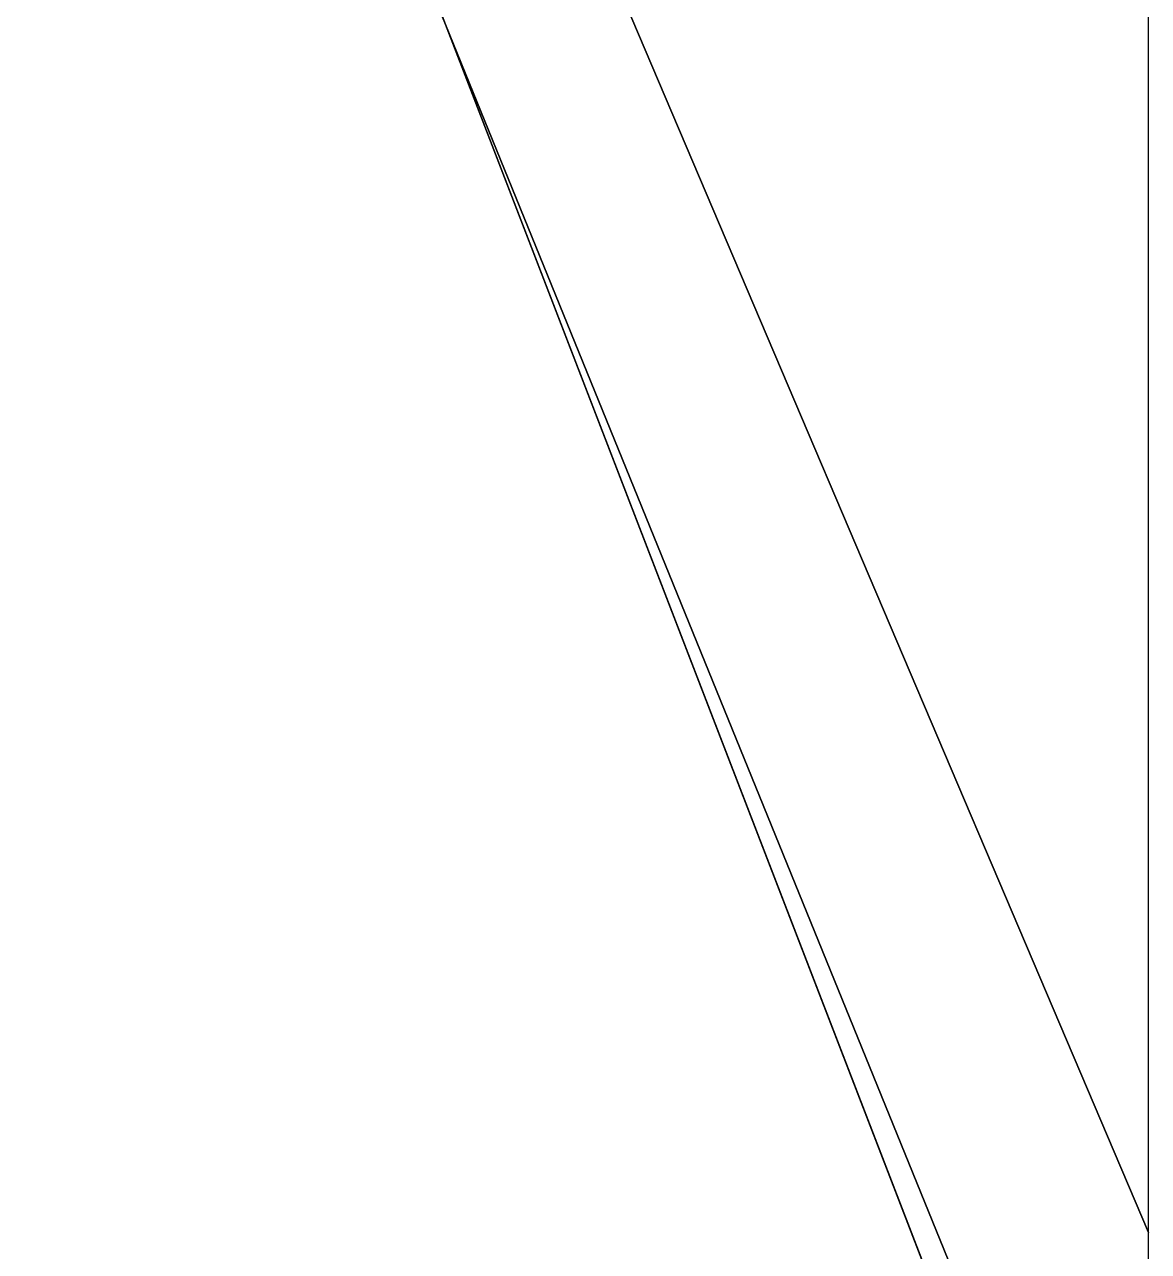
# Model space of a CAD drawing. Header units: metres. Extents: x 15788 to 16056, y 1027 to 1229.
# Drawn here: x 16043.52 to 16054.5, y 1124.61 to 1136.58 of the extents above; entities that cross this region are included whole.
import ezdxf

# ---------------------------------------------------------------- set-up
doc = ezdxf.new("R2010")
doc.units = ezdxf.units.M
for name, color, linetype in [('js_close', 100, 'Continuous'), ('kc_close', 5, 'Continuous'), ('kc_dw', 2, 'Continuous'), ('kc_gh', 4, 'Continuous'), ('kc_jt', 181, 'Continuous'), ('kc_swl_xz', 140, 'Continuous')]:
    doc.layers.add(name, color=color, linetype=linetype)

msp = doc.modelspace()

# ---------------------------------------------------------------- linework, layer by layer
at = {"layer": 'js_close', "flags": 128}
msp.add_lwpolyline([(16054.5, 1226.809, -0.24693), (15988.648, 1192.019), (15799.896, 1191.67, 0.230628), (15788.095, 1185.893, -0.08141), (15832.056, 1089.5), (15874.984, 1089.5), (15886.624, 1027.5), (16054.5, 1027.5)], format="xyb", close=True, dxfattribs=at)
at = {"layer": 'kc_close', "color": 3, "flags": 128}
msp.add_lwpolyline([(15832.056, 1089.5), (15874.984, 1089.5), (15886.624, 1027.5), (16054.5, 1027.5), (16054.5, 1226.809, -0.24693), (15988.648, 1192.019), (15799.896, 1191.67, 0.230628), (15788.095, 1185.893, -0.08141)], format="xyb", close=True, dxfattribs=at)
at = {"layer": 'kc_dw', "flags": 128}
msp.add_lwpolyline([(16054.5, 1226.809, -0.24693), (15988.648, 1192.019), (15987.928, 1192.018), (16000, 1174), (16002.705, 1169.17), (16006.317, 1164.268), (16032.4, 1174), (16032.947, 1172.657), (16033.6, 1172.95), (16047.635, 1136.583), (16054.5, 1119.722)], format="xyb", close=True, dxfattribs=at)
msp.add_lwpolyline([(16054.5, 1114.803), (16054.5, 1118.795), (16047.635, 1136.583), (16032.947, 1172.657), (16008.79, 1161.82), (16008.29, 1161.59), (16006.317, 1164.268), (16005.6, 1164), (16002.705, 1169.17), (15985.873, 1192.014), (15980.001, 1192.003), (15957.71, 1183.24), (15962.48, 1166.86), (15898.787, 1138.426), (15932.523, 1089.437)], dxfattribs=at)
msp.add_lwpolyline([(16054.5, 1119.722), (16047.635, 1136.583), (16054.5, 1118.795)], close=True, dxfattribs=at)
at = {"layer": 'kc_gh', "flags": 128}
msp.add_lwpolyline([(16054.5, 1226.809, -0.24693), (15988.648, 1192.019), (15799.896, 1191.67, 0.230628), (15788.095, 1185.893, -0.08141), (15832.056, 1089.5), (15874.984, 1089.5), (15886.624, 1027.5), (16054.5, 1027.5)], format="xyb", close=True, dxfattribs=at)
at = {"layer": 'kc_jt', "flags": 128}
for points in [[(16054.5, 1226.809, -0.115484), (16027.575, 1202.212), (16031.045, 1194.231), (16031.518, 1192.147), (16038.02, 1163.49), (16054.5, 1124.794)], [(16031.518, 1192.147), (16031.045, 1194.231), (16027.575, 1202.212, -0.012389), (16024.07, 1200.362), (16029.873, 1187.325), (16032.927, 1174.133), (16032.412, 1173.97), (16032.947, 1172.657), (16033.6, 1172.95), (16047.635, 1136.583), (16054.5, 1119.722), (16054.5, 1124.794), (16038.02, 1163.49)]]:
    msp.add_lwpolyline(points, format="xyb", close=True, dxfattribs=at)
msp.add_lwpolyline([(16054.5, 1114.803), (16054.5, 1118.795), (16047.635, 1136.583), (16032.947, 1172.657), (16008.79, 1161.82), (16008.29, 1161.59), (16006.317, 1164.268), (16005.6, 1164), (16002.705, 1169.17), (15985.873, 1192.014), (15980.001, 1192.003), (15957.71, 1183.24), (15962.48, 1166.86), (15898.787, 1138.426), (15932.523, 1089.437)], dxfattribs=at)
msp.add_lwpolyline([(16054.5, 1119.722), (16047.635, 1136.583), (16054.5, 1118.795)], close=True, dxfattribs=at)
at = {"layer": 'kc_swl_xz', "color": 3, "flags": 128}
msp.add_lwpolyline([(16054.5, 1226.809, -0.24693), (15988.648, 1192.019), (15987.928, 1192.018), (16000, 1174), (16002.705, 1169.17), (16006.317, 1164.268), (16032.4, 1174), (16032.947, 1172.657), (16033.6, 1172.95), (16047.635, 1136.583), (16054.5, 1119.722)], format="xyb", close=True, dxfattribs=at)

doc.saveas('drawing.dxf')
